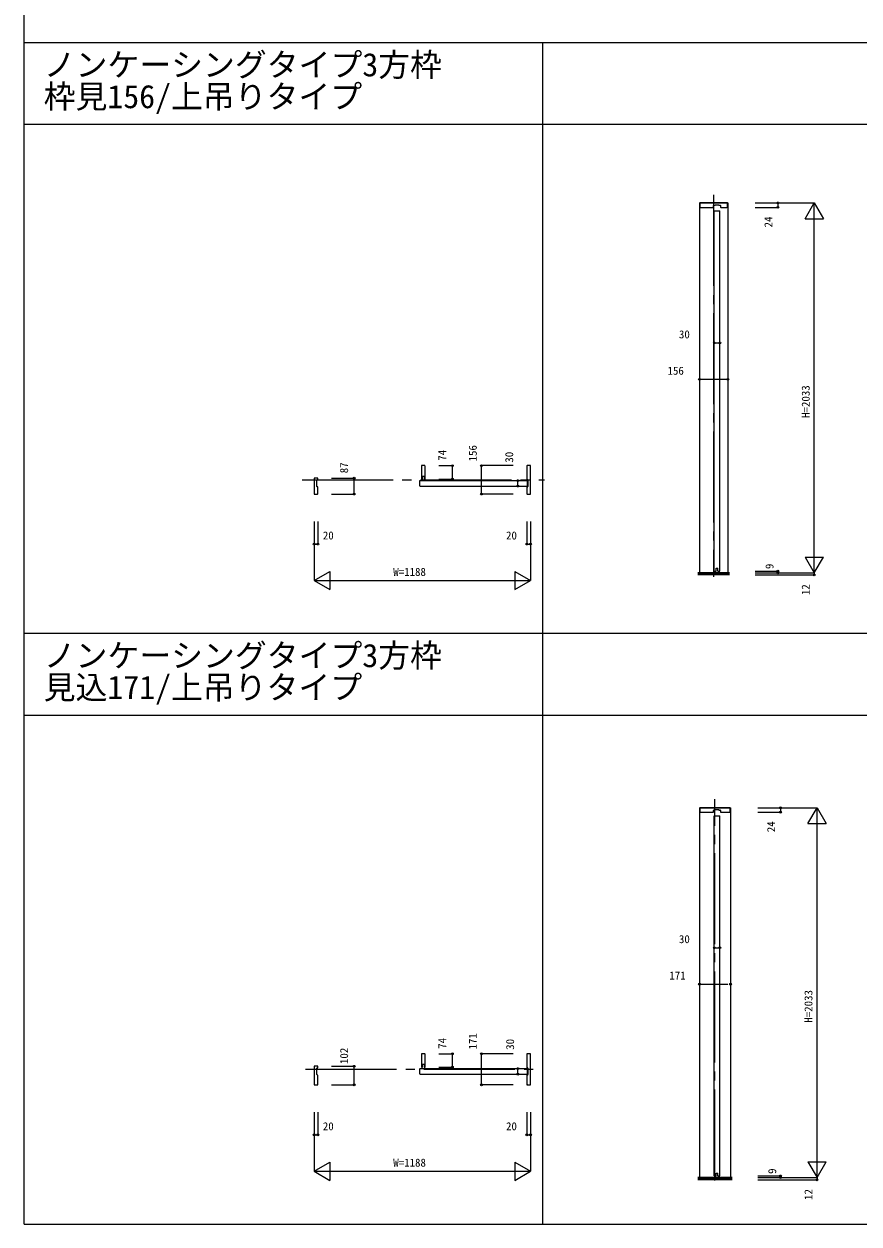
# Model space of a CAD drawing. Units: millimetres, scale not verified. Extents: x -14341 to 14341, y -10000 to 10000.
# Drawn here: x -14341 to -9755, y -10000 to -3404 of the extents above; entities that cross this region are included whole.
import ezdxf
from ezdxf.enums import TextEntityAlignment as Align

# ---------------------------------------------------------------- set-up
doc = ezdxf.new("R2010")
doc.units = ezdxf.units.MM
doc.header["$LTSCALE"] = 50
doc.linetypes.add('USER1', pattern=[13, 10, -1, 1, -1])
doc.layers.add('0-0_0', color=7, linetype='Continuous')
for name, color, linetype, lineweight in [('0-1_YKK_F1', 7, 'Continuous', 18), ('0-4_YKK_N1', 2, 'Continuous', 18), ('0-5_YKK_B1', 4, 'Continuous', 18), ('0-6_YKK_Z1', 7, 'Continuous', 18)]:
    doc.layers.add(name, color=color, linetype=linetype, lineweight=lineweight)
doc.styles.add('ＭＳ ゴシック', font='')
doc.styles.get('ＭＳ ゴシック').set_extended_font_data('MS Gothic')

msp = doc.modelspace()

# ---------------------------------------------------------------- linework, layer by layer
at = {"layer": '0-1_YKK_F1'}
for p, q in [((-14340.51, -10000), (-14340.51, 10000)), ((-14340.51, -3505), (14159.49, -3505)), ((-11490.51, -10000), (-11490.51, -3505)), ((-14340.51, -3955), (14159.49, -3955)), ((-14340.51, -6752.5), (14159.49, -6752.5)), ((-14340.51, -7202.5), (14159.49, -7202.5)), ((-14340.51, -10000), (14340.51, -10000))]:
    msp.add_line(p, q, dxfattribs=at)
at = {"layer": '0-4_YKK_N1'}
for p, q in [((-10325.26, -4387.5), (-10000.26, -4387.5)), ((-10325.26, -4411.5), (-10200.26, -4411.5)), ((-10200.26, -4387.5), (-10200.26, -4411.5)), ((-10050.26, -4474.1), (-10000.26, -4387.5)), ((-10000.26, -6420.5), (-10000.26, -4387.5)), ((-10000.26, -4387.5), (-9950.26, -4474.1)), ((-10050.26, -4474.1), (-9950.26, -4474.1)), ((-10549.26, -5156.88), (-10519.26, -5156.88)), ((-10631.26, -5356.88), (-10475.26, -5356.88)), ((-12062.7, -5831.5), (-11987.7, -5831.5)), ((-11987.7, -5905.5), (-11987.7, -5831.5)), ((-11828.66, -5987.5), (-11828.66, -5831.5)), ((-11653.66, -5831.5), (-11828.66, -5831.5)), ((-12651.73, -5900.5), (-12526.73, -5900.5)), ((-12526.73, -5987.5), (-12526.73, -5900.5)), ((-12062.7, -5905.5), (-11987.7, -5905.5)), ((-11628.66, -5943.5), (-11628.66, -5913.5)), ((-12651.73, -5987.5), (-12526.73, -5987.5)), ((-11653.66, -5987.5), (-11828.66, -5987.5)), ((-12746.73, -6137.5), (-12746.73, -6462.5)), ((-12726.73, -6137.5), (-12726.73, -6262.5)), ((-11558.73, -6137.5), (-11558.73, -6462.5)), ((-12746.73, -6262.5), (-12726.73, -6262.5)), ((-10050.26, -6333.9), (-9950.26, -6333.9)), ((-10050.26, -6333.9), (-10000.26, -6420.5)), ((-10000.26, -6420.5), (-9950.26, -6333.9)), ((-12746.73, -6462.5), (-12660.12, -6412.5)), ((-12746.73, -6462.5), (-11558.73, -6462.5)), ((-12746.73, -6462.5), (-12660.12, -6512.5)), ((-12660.12, -6412.5), (-12660.12, -6512.5)), ((-11645.33, -6412.5), (-11645.33, -6512.5)), ((-11645.33, -6412.5), (-11558.73, -6462.5)), ((-11645.33, -6512.5), (-11558.73, -6462.5)), ((-10325.26, -6420.5), (-10000.26, -6420.5)), ((-10325.26, -6432.5), (-10000.26, -6432.5)), ((-10000.26, -6420.5), (-10000.26, -6432.5)), ((-10310.26, -7712.01), (-9985.26, -7712.01)), ((-10185.26, -7712.01), (-10185.26, -7736.01)), ((-10035.26, -7798.62), (-9985.26, -7712.01)), ((-9985.26, -9745.01), (-9985.26, -7712.01)), ((-9985.26, -7712.01), (-9935.26, -7798.62)), ((-10310.26, -7736.01), (-10185.26, -7736.01)), ((-10035.26, -7798.62), (-9935.26, -7798.62)), ((-10549.26, -8481.39), (-10519.26, -8481.39)), ((-10631.26, -8681.39), (-10475.26, -8681.39)), ((-12062.7, -9064), (-11987.7, -9064)), ((-11987.7, -9138), (-11987.7, -9064)), ((-11828.66, -9235), (-11828.66, -9064)), ((-11653.66, -9064), (-11828.66, -9064)), ((-11573.66, -9064), (-11576.66, -9064)), ((-12651.73, -9133), (-12526.73, -9133)), ((-12526.73, -9235), (-12526.73, -9133)), ((-12062.7, -9138), (-11987.7, -9138)), ((-11628.66, -9176), (-11628.66, -9146)), ((-12651.68, -9235), (-12526.68, -9235)), ((-11653.66, -9235), (-11828.66, -9235)), ((-11573.66, -9235), (-11576.66, -9235)), ((-12746.73, -9385), (-12746.73, -9710)), ((-12726.73, -9385), (-12726.73, -9510)), ((-11558.73, -9385), (-11558.73, -9710)), ((-12746.73, -9510), (-12726.73, -9510)), ((-12746.73, -9710), (-12660.12, -9660)), ((-12660.12, -9660), (-12660.12, -9760)), ((-11645.33, -9660), (-11645.33, -9760)), ((-11645.33, -9660), (-11558.73, -9710)), ((-10035.26, -9658.41), (-9935.26, -9658.41)), ((-10035.26, -9658.41), (-9985.26, -9745.01)), ((-9985.26, -9745.01), (-9935.26, -9658.41)), ((-12746.73, -9710), (-11558.73, -9710)), ((-12746.73, -9710), (-12660.12, -9760)), ((-11645.33, -9760), (-11558.73, -9710)), ((-10310.26, -9745.01), (-9985.26, -9745.01)), ((-10310.26, -9757.01), (-9985.26, -9757.01)), ((-9985.26, -9745.01), (-9985.26, -9757.01))]:
    msp.add_line(p, q, dxfattribs=at)
for points in [[(-11578.73, -6137.5), (-11578.73, -6262.5), (-11558.73, -6262.5)], [(-10325.26, -6411.5), (-10200.26, -6411.5), (-10200.26, -6420.5)], [(-11578.73, -9385), (-11578.73, -9510), (-11558.73, -9510)], [(-10310.26, -9736.01), (-10185.26, -9736.01), (-10185.26, -9745.01)]]:
    msp.add_lwpolyline(points, dxfattribs=at)
for centre in [(-10200.26, -4387.5), (-10200.26, -4411.5), (-10549.26, -5156.88), (-10519.26, -5156.88), (-10631.26, -5356.88), (-10475.26, -5356.88), (-11987.7, -5831.5), (-11828.66, -5831.5), (-12526.73, -5900.5), (-11987.7, -5905.5), (-11628.66, -5913.5), (-12526.73, -5987.5), (-11828.66, -5987.5), (-11628.66, -5943.5), (-12746.73, -6262.5), (-12726.73, -6262.5), (-11578.73, -6262.5), (-11558.73, -6262.5), (-10200.26, -6411.5), (-10200.26, -6420.5), (-10000.26, -6432.5), (-10185.26, -7712.01), (-10185.26, -7736.01), (-10549.26, -8481.39), (-10519.26, -8481.39), (-10631.26, -8681.39), (-10460.26, -8681.39), (-11987.7, -9064), (-11828.66, -9064), (-12526.73, -9133), (-11987.7, -9138), (-11628.66, -9146), (-12526.68, -9235), (-11828.66, -9235), (-11628.66, -9176), (-12746.73, -9510), (-12726.73, -9510), (-11578.73, -9510), (-11558.73, -9510), (-10185.26, -9736.01), (-10185.26, -9745.01), (-9985.26, -9757.01)]:
    msp.add_circle(centre, 5, dxfattribs=at)
at = {"layer": '0-5_YKK_B1'}
for p, q in [((-10631.26, -4387.5), (-10475.26, -4387.5)), ((-10631.26, -4387.5), (-10631.26, -6420.5)), ((-10605.76, -4387.5), (-10618.26, -4387.5)), ((-10502.56, -4387.3), (-10502.56, -4387.5)), ((-10500.76, -4387.5), (-10488.26, -4387.5)), ((-10475.26, -4387.5), (-10475.26, -6420.5)), ((-10549.26, -4431.5), (-10519.26, -4431.5)), ((-10549.26, -6411.5), (-10549.26, -4431.5)), ((-10519.26, -6411.5), (-10519.26, -4431.5)), ((-11578.66, -5833.5), (-11578.66, -5907.5)), ((-12731.73, -5946.5), (-12731.73, -5910.5)), ((-12729.73, -5908.5), (-12727.73, -5908.5)), ((-12167.7, -5915.5), (-12165.7, -5913.5)), ((-12167.7, -5915.5), (-12167.7, -5941.5)), ((-12165.7, -5913.5), (-11577.16, -5913.5)), ((-11577.66, -5908.5), (-11575.66, -5908.5)), ((-11577.16, -5913.5), (-11575.16, -5915.5)), ((-11575.16, -5941.5), (-11575.16, -5915.5)), ((-11573.66, -5910.5), (-11573.66, -5946.5)), ((-12727.73, -5948.5), (-12729.73, -5948.5)), ((-12726.73, -5985.5), (-12726.73, -5949.5)), ((-12165.7, -5943.5), (-12167.7, -5941.5)), ((-12165.7, -5943.5), (-11577.16, -5943.5)), ((-11578.66, -5949.5), (-11578.66, -5985.5)), ((-11575.66, -5948.5), (-11577.66, -5948.5)), ((-11577.16, -5943.5), (-11575.16, -5941.5)), ((-10529.76, -6411.5), (-10529.76, -6395.5)), ((-10549.26, -6411.5), (-10538.76, -6411.5)), ((-10529.76, -6411.5), (-10519.26, -6411.5)), ((-10631.26, -7712.01), (-10460.26, -7712.01)), ((-10631.26, -7712.01), (-10631.26, -9745.01)), ((-10605.76, -7712.01), (-10618.26, -7712.01)), ((-10460.26, -7712.01), (-10460.26, -9745.01)), ((-10549.26, -7756.01), (-10519.26, -7756.01)), ((-10549.26, -9736.01), (-10549.26, -7756.01)), ((-10519.26, -9736.01), (-10519.26, -7756.01)), ((-11578.66, -9066), (-11578.66, -9140)), ((-12731.73, -9179), (-12731.73, -9143)), ((-12729.73, -9141), (-12727.73, -9141)), ((-12167.7, -9148), (-12165.7, -9146)), ((-12167.7, -9148), (-12167.7, -9174)), ((-12165.7, -9146), (-11577.16, -9146)), ((-11577.66, -9141), (-11575.66, -9141)), ((-11577.16, -9146), (-11575.16, -9148)), ((-11575.16, -9174), (-11575.16, -9148)), ((-11573.66, -9143), (-11573.66, -9179)), ((-12727.73, -9181), (-12729.73, -9181)), ((-12726.73, -9233), (-12726.73, -9182)), ((-12165.7, -9176), (-12167.7, -9174)), ((-12165.7, -9176), (-11577.16, -9176)), ((-11578.66, -9182), (-11578.66, -9233)), ((-11575.66, -9181), (-11577.66, -9181)), ((-11577.16, -9176), (-11575.16, -9174)), ((-10549.26, -9736.01), (-10538.76, -9736.01)), ((-10529.76, -9736.01), (-10529.76, -9720.01)), ((-10529.76, -9736.01), (-10519.26, -9736.01))]:
    msp.add_line(p, q, dxfattribs=at)
for points in [[(-10477.76, -4409.5), (-10477.76, -4387.5), (-10628.76, -4387.5), (-10628.76, -4409.5)], [(-10626.76, -4411.5), (-10554.46, -4411.5), (-10553.96, -4411), (-10553.96, -4402.3)], [(-10551.96, -4400.3), (-10543.76, -4400.3), (-10543.76, -4397.5), (-10524.76, -4397.5), (-10524.76, -4400.3), (-10516.56, -4400.3)], [(-10514.56, -4402.3), (-10514.56, -4411), (-10514.06, -4411.5), (-10479.76, -4411.5)], [(-12139.7, -5831.5), (-12157.7, -5831.5), (-12157.7, -5905.5), (-12151.7, -5905.5), (-12151.7, -5889.5)], [(-12151.7, -5889.5), (-12143.7, -5889.5), (-12143.7, -5905.5), (-12137.7, -5905.5), (-12137.7, -5833.5)], [(-11576.66, -5987.5), (-11558.66, -5987.5), (-11558.66, -5962.5), (-11558.66, -5856.5), (-11558.66, -5831.5), (-11576.66, -5831.5)], [(-12733.53, -5900.5), (-12746.73, -5900.5), (-12746.73, -5962.5), (-12746.73, -5987.5), (-12728.73, -5987.5)], [(-12726.73, -5907.5), (-12726.73, -5900.5), (-12733.53, -5900.5)], [(-10538.76, -6411.5), (-10538.76, -6395.5), (-10529.76, -6395.5)], [(-10462.76, -7734.01), (-10462.76, -7712.01), (-10628.76, -7712.01), (-10628.76, -7734.01)], [(-10626.76, -7736.01), (-10554.46, -7736.01), (-10553.96, -7735.51), (-10553.96, -7726.81)], [(-10551.96, -7724.81), (-10543.76, -7724.81), (-10543.76, -7722.01), (-10524.76, -7722.01), (-10524.76, -7724.81), (-10516.56, -7724.81)], [(-10514.56, -7726.81), (-10514.56, -7735.51), (-10514.06, -7736.01), (-10464.76, -7736.01)], [(-12139.7, -9064), (-12157.7, -9064), (-12157.7, -9138), (-12151.7, -9138), (-12151.7, -9122)], [(-12151.7, -9122), (-12143.7, -9122), (-12143.7, -9138), (-12137.7, -9138), (-12137.7, -9066)], [(-11576.66, -9235), (-11558.66, -9235), (-11558.66, -9210), (-11558.66, -9089), (-11558.66, -9064), (-11576.66, -9064)], [(-12733.53, -9133), (-12746.73, -9133), (-12746.73, -9210), (-12746.73, -9235), (-12728.73, -9235)], [(-12726.73, -9140), (-12726.73, -9133), (-12733.53, -9133)], [(-10538.76, -9736.01), (-10538.76, -9720.01), (-10529.76, -9720.01)]]:
    msp.add_lwpolyline(points, dxfattribs=at)
for centre, radius, start, end in [((-10626.76, -4409.5), 2, 180, 270), ((-10551.96, -4402.3), 2, 90, 180), ((-10516.56, -4402.3), 2, 0, 90), ((-10479.76, -4409.5), 2, 270, 0), ((-12139.7, -5833.5), 2, 0, 90), ((-11576.66, -5833.5), 2, 90, 180), ((-12729.73, -5910.5), 2, 90, 180), ((-12727.73, -5907.5), 1, 270, 0), ((-11577.66, -5907.5), 1, 180, 270), ((-11575.66, -5910.5), 2, 0, 90), ((-12729.73, -5946.5), 2, 180, 270), ((-12728.73, -5985.5), 2, 270, 0), ((-12727.73, -5949.5), 1, 0, 90), ((-11577.66, -5949.5), 1, 90, 180), ((-11576.66, -5985.5), 2, 180, 270), ((-11575.66, -5946.5), 2, 270, 0), ((-10626.76, -7734.01), 2, 180, 270), ((-10551.96, -7726.81), 2, 90, 180), ((-10516.56, -7726.81), 2, 0, 90), ((-10464.76, -7734.01), 2, 270, 0), ((-12139.7, -9066), 2, 0, 90), ((-11576.66, -9066), 2, 90, 180), ((-12729.73, -9143), 2, 90, 180), ((-12727.73, -9140), 1, 270, 0), ((-11577.66, -9140), 1, 180, 270), ((-11575.66, -9143), 2, 0, 90), ((-12729.73, -9179), 2, 180, 270), ((-12728.73, -9233), 2, 270, 0), ((-12727.73, -9182), 1, 0, 90), ((-11577.66, -9182), 1, 90, 180), ((-11576.66, -9233), 2, 180, 270), ((-11575.66, -9179), 2, 270, 0)]:
    msp.add_arc(centre, radius, start, end, dxfattribs=at)
at = {"layer": '0-6_YKK_Z1', "linetype": 'USER1'}
for p, q in [((-10553.26, -4343.5), (-10553.26, -6442.38)), ((-12813.23, -5909.5), (-11482.16, -5909.5)), ((-10545.76, -9761.42), (-10545.76, -7664.51)), ((-12794.23, -9149.5), (-11511.16, -9149.5))]:
    msp.add_line(p, q, dxfattribs=at)
at = {"layer": '0-6_YKK_Z1'}
for p, q in [((-10550.76, -6420.5), (-10640.28, -6420.5)), ((-10466.21, -6432.5), (-10640.28, -6432.5)), ((-10466.21, -6420.5), (-10550.76, -6420.5)), ((-10550.76, -9745.01), (-10640.28, -9745.01)), ((-10451.21, -9757.01), (-10640.28, -9757.01)), ((-10451.21, -9745.01), (-10550.76, -9745.01))]:
    msp.add_line(p, q, dxfattribs=at)
for points in [[(-10640.28, -6423.5), (-10550.76, -6423.5), (-10466.21, -6423.5)], [(-10640.28, -6426.5), (-10550.76, -6426.5), (-10466.21, -6426.5)], [(-10640.28, -6429.5), (-10550.76, -6429.5), (-10466.21, -6429.5)], [(-10640.28, -9748.01), (-10550.76, -9748.01), (-10451.21, -9748.01)], [(-10640.28, -9751.01), (-10550.76, -9751.01), (-10451.21, -9751.01)], [(-10640.28, -9754.01), (-10550.76, -9754.01), (-10451.21, -9754.01)]]:
    msp.add_lwpolyline(points, dxfattribs=at)

# ---------------------------------------------------------------- texts
at = {"layer": '0-0_0', "style": 'ＭＳ ゴシック'}
for s, p in [('ノンケーシングタイプ3方枠', (-14232.51, -3730)), ('枠見156/上吊りタイプ', (-14232.51, -3905)), ('ノンケーシングタイプ3方枠', (-14232.51, -6977.5)), ('見込171/上吊りタイプ', (-14232.51, -7152.5))]:
    msp.add_text(s, height=128.3, dxfattribs=at).set_placement(p, align=Align.BOTTOM_LEFT)
at = {"layer": '0-4_YKK_N1', "color": 7, "style": 'ＭＳ ゴシック'}
for s, p in [('24', (-10217.13, -4522.03)), ('H=2033', (-10012.26, -5569)), ('156', (-11840.66, -5808.21)), ('74', (-12008.46, -5804.44)), ('30', (-11640.66, -5814.92)), ('87', (-12547.49, -5873.44)), ('9', (-10211.01, -6399.99)), ('12', (-10012.26, -6543.16)), ('24', (-10202.13, -7846.55)), ('H=2033', (-9997.26, -8893.51)), ('171', (-11840.66, -9040.71)), ('102', (-12547.49, -9120.94)), ('74', (-12008.46, -9036.94)), ('30', (-11635.76, -9042.36)), ('9', (-10196.01, -9724.51)), ('12', (-9997.26, -9867.67))]:
    msp.add_text(s, height=43.99, rotation=90, dxfattribs=at).set_placement(p, align=Align.BOTTOM_LEFT)
for s, p in [('30', (-10743.69, -5144.88)), ('156', (-10806.43, -5344.88)), ('20', (-12699.4, -6250.5)), ('20', (-11693.32, -6250.5)), ('W=1188', (-12312.73, -6450.5)), ('30', (-10743.69, -8469.39)), ('171', (-10796.43, -8669.39)), ('20', (-12699.4, -9498)), ('20', (-11693.32, -9498)), ('W=1188', (-12312.73, -9698))]:
    msp.add_text(s, height=43.99, dxfattribs=at).set_placement(p, align=Align.BOTTOM_LEFT)

doc.saveas('drawing.dxf')
